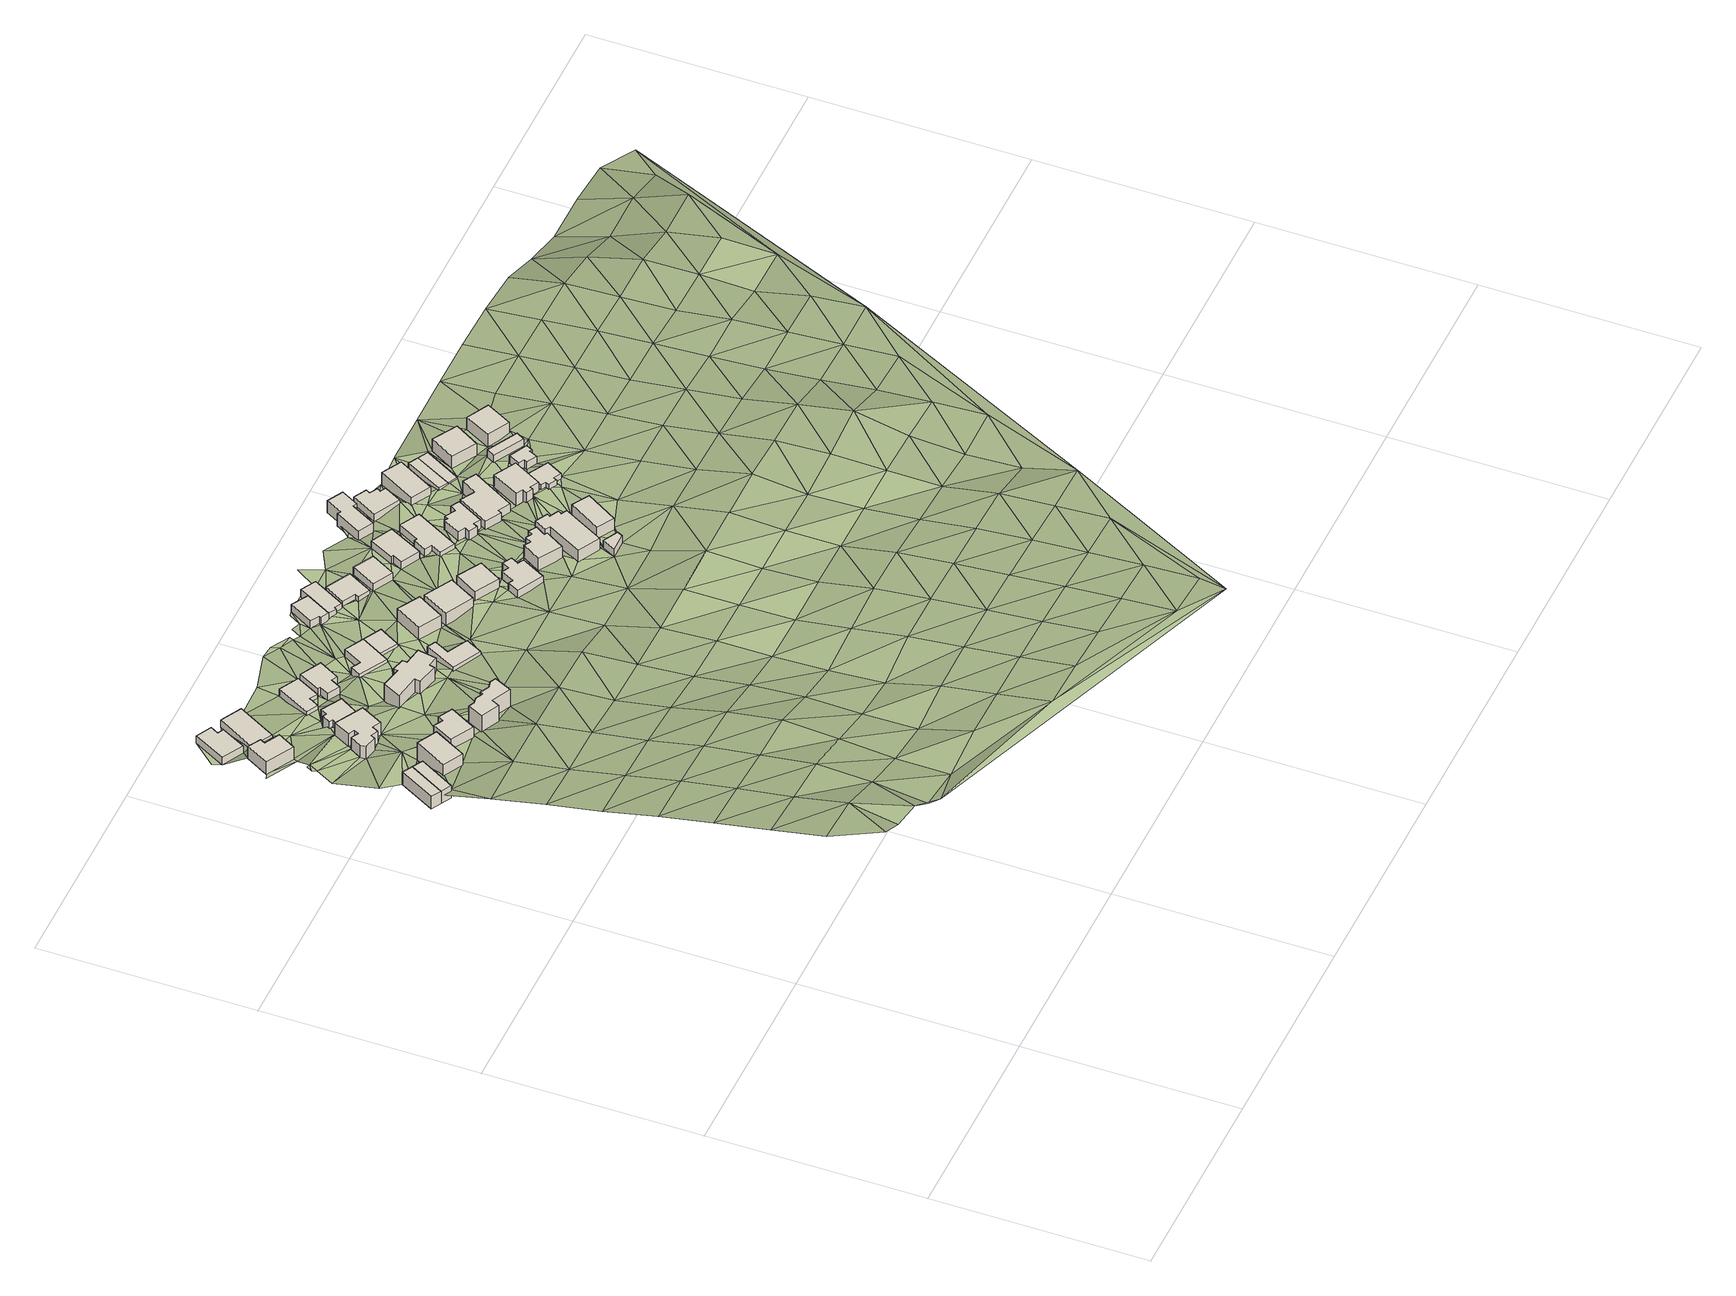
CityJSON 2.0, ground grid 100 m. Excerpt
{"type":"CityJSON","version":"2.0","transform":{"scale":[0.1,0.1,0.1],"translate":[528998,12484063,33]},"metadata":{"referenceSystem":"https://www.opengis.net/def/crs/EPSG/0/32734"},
"CityObjects":{
"building1":{"type":"Building","attributes":{"address":"University Estate Cape Town","building":"house","building:levels":2,"building_height":6.9,"plus_code":"4FRW3F63+5Q2","ground_height":89.45,"roof_height":96.35},"geometry":[{"type":"Solid","lod":"1","boundaries":[[[[0,1,2,3]],[[1,4,5,2]],[[4,6,7,5]],[[6,0,3,7]],[[3,2,5,7]],[[6,4,1,0]]]]}]},
"building2":{"type":"Building","attributes":{"address":"University Estate Cape Town","building":"house","building:levels":2,"building_height":6.9,"plus_code":"4FRW3F63+4QW","ground_height":89.45,"roof_height":96.35},"geometry":[{"type":"Solid","lod":"1","boundaries":[[[[6,8,9,7]],[[8,10,11,9]],[[10,0,3,11]],[[0,6,7,3]],[[7,9,11,3]],[[0,10,8,6]]]]}]},
"building3":{"type":"Building","attributes":{"address":"58 Rhodes Avenue University Estate Cape Town","building":"house","building:levels":3,"building_height":9.7,"plus_code":"4FRW3F63+5R5","ground_height":88.71,"roof_height":98.41},"geometry":[{"type":"Solid","lod":"1","boundaries":[[[[12,13,14,15]],[[13,16,17,14]],[[16,18,19,17]],[[18,12,15,19]],[[15,14,17,19]],[[18,16,13,12]]]]}]},
"building4":{"type":"Building","attributes":{"address":"8 Lorraine Avenue University Estate Cape Town","building":"house","building:levels":2,"building_height":6.9,"plus_code":"4FRW3F63+CQ4","ground_height":80.02,"roof_height":86.92},"geometry":[{"type":"Solid","lod":"1","boundaries":[[[[20,21,22,23]],[[21,24,25,22]],[[24,26,27,25]],[[26,28,29,27]],[[28,30,31,29]],[[30,20,23,31]],[[23,22,25,27,29,31]],[[30,28,26,24,21,20]]]]}]},
"building5":{"type":"Building","attributes":{"address":"66 Ritchie Street University Estate Cape Town","building":"house","building:levels":1,"building_height":4.1,"plus_code":"4FRW3F63+FQQ","ground_height":76.31,"roof_height":80.41},"geometry":[{"type":"Solid","lod":"1","boundaries":[[[[32,33,34,35]],[[33,36,37,34]],[[36,38,39,37]],[[38,40,41,39]],[[40,42,43,41]],[[42,32,35,43]],[[35,34,37,39,41,43]],[[42,40,38,36,33,32]]]]}]},
"building6":{"type":"Building","attributes":{"address":"60 Rhodes Avenue University Estate Cape Town","building":"house","building:levels":3,"building_height":9.7,"plus_code":"4FRW3F63+5W2","ground_height":87.97,"roof_height":97.67},"geometry":[{"type":"Solid","lod":"1","boundaries":[[[[44,45,46,47]],[[45,48,49,46]],[[48,50,51,49]],[[50,52,53,51]],[[52,54,55,53]],[[54,44,47,55]],[[47,46,49,51,53,55]],[[54,52,50,48,45,44]]]]}]},
"building7":{"type":"Building","attributes":{"address":"9 Lorraine Avenue University Estate Cape Town","building":"house","building:levels":2,"building_height":6.9,"plus_code":"4FRW3F63+7VX","ground_height":84.09,"roof_height":90.99},"geometry":[{"type":"Solid","lod":"1","boundaries":[[[[56,57,58,59]],[[57,60,61,58]],[[60,62,63,61]],[[62,64,65,63]],[[64,66,67,65]],[[66,68,69,67]],[[68,70,71,69]],[[70,72,73,71]],[[72,74,75,73]],[[74,76,77,75]],[[76,78,79,77]],[[78,80,81,79]],[[80,56,59,81]],[[59,58,61,63,65,67,69,71,73,75,77,79,81]],[[80,78,76,74,72,70,68,66,64,62,60,57,56]]]]}]},
"building8":{"type":"Building","attributes":{"address":"68 Ritchie Street University Estate Cape Town","building":"house","building:levels":1,"building_height":4.1,"plus_code":"4FRW3F63+FR9","ground_height":76.35,"roof_height":80.45},"geometry":[{"type":"Solid","lod":"1","boundaries":[[[[82,83,84,85]],[[83,86,87,84]],[[86,88,89,87]],[[88,82,85,89]],[[85,84,87,89]],[[88,86,83,82]]]]}]},
"building9":{"type":"Building","attributes":{"address":"62 Rhodes Avenue University Estate Cape Town","building":"house","building:levels":3,"building_height":9.7,"plus_code":"4FRW3F63+4X8","ground_height":91.25,"roof_height":100.95},"geometry":[{"type":"Solid","lod":"1","boundaries":[[[[90,91,92,93]],[[91,94,95,92]],[[94,96,97,95]],[[96,98,99,97]],[[98,100,101,99]],[[100,102,103,101]],[[102,104,105,103]],[[104,106,107,105]],[[106,108,109,107]],[[108,110,111,109]],[[110,112,113,111]],[[112,90,93,113]],[[93,92,95,97,99,101,103,105,107,109,111,113]],[[112,110,108,106,104,102,100,98,96,94,91,90]]]]}]},
"building10":{"type":"Building","attributes":{"address":"7 Lorraine Avenue University Estate Cape Town","building":"house","building:levels":2,"building_height":6.9,"plus_code":"4FRW3F63+8WM","ground_height":80.02,"roof_height":86.92},"geometry":[{"type":"Solid","lod":"1","boundaries":[[[[114,115,116,117]],[[115,118,119,116]],[[118,120,121,119]],[[120,122,123,121]],[[122,124,125,123]],[[124,126,127,125]],[[126,128,129,127]],[[128,114,117,129]],[[117,116,119,121,123,125,127,129]],[[128,126,124,122,120,118,115,114]]]]}]},
"building11":{"type":"Building","attributes":{"address":"70 Ritchie Street University Estate Cape Town","building":"house","building:levels":1,"building_height":4.1,"plus_code":"4FRW3F63+CX2","ground_height":77.17,"roof_height":81.27},"geometry":[{"type":"Solid","lod":"1","boundaries":[[[[130,131,132,133]],[[131,134,135,132]],[[134,136,137,135]],[[136,138,139,137]],[[138,140,141,139]],[[140,142,143,141]],[[142,130,133,143]],[[133,132,135,137,139,141,143]],[[142,140,138,136,134,131,130]]]]}]},
"building12":{"type":"Building","attributes":{"address":"49 Rhodes Avenue University Estate Cape Town","building":"house","building:levels":3,"building_height":9.7,"plus_code":"4FRW3F64+728","ground_height":84.09,"roof_height":93.79},"geometry":[{"type":"Solid","lod":"1","boundaries":[[[[144,145,146,147]],[[145,148,149,146]],[[148,150,151,149]],[[150,152,153,151]],[[152,154,155,153]],[[154,156,157,155]],[[156,158,159,157]],[[158,160,161,159]],[[160,162,163,161]],[[162,164,165,163]],[[164,166,167,165]],[[166,144,147,167]],[[147,146,149,151,153,155,157,159,161,163,165,167]],[[166,164,162,160,158,156,154,152,150,148,145,144]]]]}]},
"building13":{"type":"Building","attributes":{"address":"72 Ritchie Street University Estate Cape Town","building":"house","building:levels":1,"building_height":4.1,"plus_code":"4FRW3F64+92R","ground_height":80.23,"roof_height":84.33},"geometry":[{"type":"Solid","lod":"1","boundaries":[[[[168,169,170,171]],[[169,172,173,170]],[[172,174,175,173]],[[174,176,177,175]],[[176,178,179,177]],[[178,180,181,179]],[[180,182,183,181]],[[182,168,171,183]],[[171,170,173,175,177,179,181,183]],[[182,180,178,176,174,172,169,168]]]]}]},
"building14":{"type":"Building","attributes":{"address":"74 Ritchie Street University Estate Cape Town","building":"house","building:levels":1,"building_height":4.1,"plus_code":"4FRW3F64+83V","ground_height":80.65,"roof_height":84.75},"geometry":[{"type":"Solid","lod":"1","boundaries":[[[[184,185,186,187]],[[185,188,189,186]],[[188,190,191,189]],[[190,192,193,191]],[[192,194,195,193]],[[194,196,197,195]],[[196,184,187,197]],[[187,186,189,191,193,195,197]],[[196,194,192,190,188,185,184]]]]}]},
"building15":{"type":"Building","attributes":{"address":"University Estate Cape Town","building":"yes","building:levels":1,"building_height":4.1,"plus_code":"4FRW3F64+64F","ground_height":84.35,"roof_height":88.45},"geometry":[{"type":"Solid","lod":"1","boundaries":[[[[198,199,200,201]],[[199,202,203,200]],[[202,204,205,203]],[[204,206,207,205]],[[206,208,209,207]],[[208,198,201,209]],[[201,200,203,205,207,209]],[[208,206,204,202,199,198]]]]}]},
"building16":{"type":"Building","attributes":{"address":"76 Ritchie Street University Estate Cape Town","building":"house","building:levels":1,"building_height":4.1,"plus_code":"4FRW3F64+84M","ground_height":80.65,"roof_height":84.75},"geometry":[{"type":"Solid","lod":"1","boundaries":[[[[184,196,197,187]],[[196,210,211,197]],[[210,212,213,211]],[[212,184,187,213]],[[187,197,211,213]],[[212,210,196,184]]]]}]},
"building17":{"type":"Building","attributes":{"address":"78 Ritchie Street University Estate Cape Town","building":"house","building:levels":2,"building_height":6.9,"plus_code":"4FRW3F64+75X","ground_height":84.35,"roof_height":91.25},"geometry":[{"type":"Solid","lod":"1","boundaries":[[[[214,215,216,217]],[[215,218,219,216]],[[218,220,221,219]],[[220,214,217,221]],[[217,216,219,221]],[[220,218,215,214]]]]}]},
"building18":{"type":"Building","attributes":{"address":"87 Ritchie Street University Estate Cape Town","building":"house","building:levels":1,"building_height":4.1,"plus_code":"4FRW3F64+F57","ground_height":78.56,"roof_height":82.66},"geometry":[{"type":"Solid","lod":"1","boundaries":[[[[222,223,224,225]],[[223,226,227,224]],[[226,228,229,227]],[[228,230,231,229]],[[230,232,233,231]],[[232,222,225,233]],[[225,224,227,229,231,233]],[[232,230,228,226,223,222]]]]}]},
"building19":{"type":"Building","attributes":{"address":"80 Ritchie Street University Estate Cape Town","building":"house","building:levels":2,"building_height":6.9,"plus_code":"4FRW3F64+769","ground_height":84.35,"roof_height":91.25},"geometry":[{"type":"Solid","lod":"1","boundaries":[[[[234,235,236,237]],[[235,238,239,236]],[[238,240,241,239]],[[240,234,237,241]],[[237,236,239,241]],[[240,238,235,234]]]]}]},
"building20":{"type":"Building","attributes":{"address":"89 Ritchie Street University Estate Cape Town","building":"house","building:levels":1,"building_height":4.1,"plus_code":"4FRW3F64+F62","ground_height":78.56,"roof_height":82.66},"geometry":[{"type":"Solid","lod":"1","boundaries":[[[[222,242,243,225]],[[242,244,245,243]],[[244,246,247,245]],[[246,248,249,247]],[[248,250,251,249]],[[250,223,224,251]],[[223,222,225,224]],[[225,243,245,247,249,251,224]],[[223,250,248,246,244,242,222]]]]}]},
"building21":{"type":"Building","attributes":{"address":"91 Ritchie Street University Estate Cape Town","building":"house","building:levels":1,"building_height":4.1,"plus_code":"4FRW3F64+C6H","ground_height":78.56,"roof_height":82.66},"geometry":[{"type":"Solid","lod":"1","boundaries":[[[[252,253,254,255]],[[253,256,257,254]],[[256,258,259,257]],[[258,260,261,259]],[[260,262,263,261]],[[262,252,255,263]],[[255,254,257,259,261,263]],[[262,260,258,256,253,252]]]]}]},
"building22":{"type":"Building","attributes":{"address":"82 Ritchie Street University Estate Cape Town","building":"house","building:levels":2,"building_height":6.9,"plus_code":"4FRW3F64+68V","ground_height":84.73,"roof_height":91.63},"geometry":[{"type":"Solid","lod":"1","boundaries":[[[[264,265,266,267]],[[265,268,269,266]],[[268,270,271,269]],[[270,264,267,271]],[[267,266,269,271]],[[270,268,265,264]]]]}]},
"building23":{"type":"Building","attributes":{"address":"84 Ritchie Street University Estate Cape Town","building":"house","building:levels":1,"building_height":4.1,"plus_code":"4FRW3F64+58Q","ground_height":87.44,"roof_height":91.54},"geometry":[{"type":"Solid","lod":"1","boundaries":[[[[272,273,274,275]],[[273,276,277,274]],[[276,278,279,277]],[[278,280,281,279]],[[280,282,283,281]],[[282,284,285,283]],[[284,286,287,285]],[[286,288,289,287]],[[288,290,291,289]],[[290,272,275,291]],[[275,274,277,279,281,283,285,287,289,291]],[[290,288,286,284,282,280,278,276,273,272]]]]}]},
"building24":{"type":"Building","attributes":{"address":"93 Ritchie Street University Estate Cape Town","building":"house","building:levels":1,"building_height":4.1,"plus_code":"4FRW3F64+C75","ground_height":81.8,"roof_height":85.9},"geometry":[{"type":"Solid","lod":"1","boundaries":[[[[292,293,294,295]],[[293,296,297,294]],[[296,298,299,297]],[[298,292,295,299]],[[295,294,297,299]],[[298,296,293,292]]]]}]},
"building25":{"type":"Building","attributes":{"address":"86 Ritchie Street University Estate Cape Town","building":"house","building:levels":2,"building_height":6.9,"plus_code":"4FRW3F64+5CF","ground_height":87.44,"roof_height":94.34},"geometry":[{"type":"Solid","lod":"1","boundaries":[[[[300,301,302,303]],[[301,304,305,302]],[[304,306,307,305]],[[306,308,309,307]],[[308,310,311,309]],[[310,312,313,311]],[[312,314,315,313]],[[314,316,317,315]],[[316,318,319,317]],[[318,300,303,319]],[[303,302,305,307,309,311,313,315,317,319]],[[318,316,314,312,310,308,306,304,301,300]]]]}]},
"building26":{"type":"Building","attributes":{"address":"95 Ritchie Street University Estate Cape Town","building":"house","building:levels":1,"building_height":4.1,"plus_code":"4FRW3F64+99V","ground_height":81.8,"roof_height":85.9},"geometry":[{"type":"Solid","lod":"1","boundaries":[[[[320,321,322,323]],[[321,324,325,322]],[[324,326,327,325]],[[326,328,329,327]],[[328,330,331,329]],[[330,320,323,331]],[[323,322,325,327,329,331]],[[330,328,326,324,321,320]]]]}]},
"building27":{"type":"Building","attributes":{"address":"61A Rhodes Avenue University Estate Cape Town","building":"house","building:levels":1,"building_height":4.1,"plus_code":"4FRW3F64+3FP","ground_height":89.33,"roof_height":93.43},"geometry":[{"type":"Solid","lod":"1","boundaries":[[[[332,333,334,335]],[[333,336,337,334]],[[336,338,339,337]],[[338,332,335,339]],[[335,334,337,339]],[[338,336,333,332]]]]}]},
"building28":{"type":"Building","attributes":{"address":"88 Ritchie Street University Estate Cape Town","building":"house","building:levels":2,"building_height":6.9,"plus_code":"4FRW3F64+4FW","ground_height":87.62,"roof_height":94.52},"geometry":[{"type":"Solid","lod":"1","boundaries":[[[[340,341,342,343]],[[341,344,345,342]],[[344,346,347,345]],[[346,348,349,347]],[[348,350,351,349]],[[350,352,353,351]],[[352,354,355,353]],[[354,356,357,355]],[[356,358,359,357]],[[358,340,343,359]],[[343,342,345,347,349,351,353,355,357,359]],[[358,356,354,352,350,348,346,344,341,340]]]]}]},
"building29":{"type":"Building","attributes":{"address":"97 Ritchie Street University Estate Cape Town","building":"house","building:levels":1,"building_height":4.1,"plus_code":"4FRW3F64+9C2","ground_height":81.87,"roof_height":85.97},"geometry":[{"type":"Solid","lod":"1","boundaries":[[[[360,361,362,363]],[[361,364,365,362]],[[364,366,367,365]],[[366,368,369,367]],[[368,370,371,369]],[[370,372,373,371]],[[372,374,375,373]],[[374,360,363,375]],[[363,362,365,367,369,371,373,375]],[[374,372,370,368,366,364,361,360]]]]}]},
"building30":{"type":"Building","attributes":{"address":"99 Ritchie Street University Estate Cape Town","building":"house","building:levels":2,"building_height":6.9,"plus_code":"4FRW3F64+8F6","ground_height":81.88,"roof_height":88.78},"geometry":[{"type":"Solid","lod":"1","boundaries":[[[[376,377,378,379]],[[377,380,381,378]],[[380,382,383,381]],[[382,384,385,383]],[[384,386,387,385]],[[386,388,389,387]],[[388,390,391,389]],[[390,392,393,391]],[[392,394,395,393]],[[394,396,397,395]],[[396,398,399,397]],[[398,376,379,399]],[[379,378,381,383,385,387,389,391,393,395,397,399]],[[398,396,394,392,390,388,386,384,382,380,377,376]]]]}]},
"building31":{"type":"Building","attributes":{"address":"90 Ritchie Street University Estate Cape Town","building":"house","building:levels":2,"building_height":6.9,"plus_code":"4FRW3F64+4GG","ground_height":87.62,"roof_height":94.52},"geometry":[{"type":"Solid","lod":"1","boundaries":[[[[400,401,402,403]],[[401,404,405,402]],[[404,406,407,405]],[[406,400,403,407]],[[403,402,405,407]],[[406,404,401,400]]]]}]},
"building32":{"type":"Building","attributes":{"address":"66 Selbourne Road University Estate Cape Town","building":"house","building:levels":2,"building_height":6.9,"plus_code":"4FRW3F64+FCM","ground_height":76.51,"roof_height":83.41},"geometry":[{"type":"Solid","lod":"1","boundaries":[[[[408,409,410,411]],[[409,412,413,410]],[[412,414,415,413]],[[414,416,417,415]],[[416,418,419,417]],[[418,420,421,419]],[[420,422,423,421]],[[422,408,411,423]],[[411,410,413,415,417,419,421,423]],[[422,420,418,416,414,412,409,408]]]]}]},
"building33":{"type":"Building","attributes":{"address":"101 Ritchie Street University Estate Cape Town","building":"house","building:levels":2,"building_height":6.9,"plus_code":"4FRW3F64+7GV","ground_height":81.88,"roof_height":88.78},"geometry":[{"type":"Solid","lod":"1","boundaries":[[[[424,425,426,427]],[[425,428,429,426]],[[428,430,431,429]],[[430,432,433,431]],[[432,434,435,433]],[[434,436,437,435]],[[436,438,439,437]],[[438,424,427,439]],[[427,426,429,431,433,435,437,439]],[[438,436,434,432,430,428,425,424]]]]}]},
"building34":{"type":"Building","attributes":{"address":"68 Selbourne Road University Estate Cape Town","building":"house","building:levels":1,"building_height":4.1,"plus_code":"4FRW3F64+FF4","ground_height":78.39,"roof_height":82.49},"geometry":[{"type":"Solid","lod":"1","boundaries":[[[[440,441,442,443]],[[441,444,445,442]],[[444,446,447,445]],[[446,448,449,447]],[[448,450,451,449]],[[450,452,453,451]],[[452,454,455,453]],[[454,440,443,455]],[[443,442,445,447,449,451,453,455]],[[454,452,450,448,446,444,441,440]]]]}]},
"building35":{"type":"Building","attributes":{"address":"103 Ritchie Street University Estate Cape Town","building":"house","building:levels":2,"building_height":6.9,"plus_code":"4FRW3F64+7H8","ground_height":85.12,"roof_height":92.02},"geometry":[{"type":"Solid","lod":"1","boundaries":[[[[456,457,458,459]],[[457,460,461,458]],[[460,462,463,461]],[[462,464,465,463]],[[464,466,467,465]],[[466,468,469,467]],[[468,470,471,469]],[[470,456,459,471]],[[459,458,461,463,465,467,469,471]],[[470,468,466,464,462,460,457,456]]]]}]},
"building36":{"type":"Building","attributes":{"address":"70 Selbourne Road University Estate Cape Town","building":"house","building:levels":2,"building_height":6.9,"plus_code":"4FRW3F64+CGG","ground_height":78.08,"roof_height":84.98},"geometry":[{"type":"Solid","lod":"1","boundaries":[[[[472,473,474,475]],[[473,476,477,474]],[[476,478,479,477]],[[478,472,475,479]],[[475,474,477,479]],[[478,476,473,472]]]]}]},
"building37":{"type":"Building","attributes":{"address":"105 Ritchie Street University Estate Cape Town","building":"house","building:levels":1,"building_height":4.1,"plus_code":"4FRW3F64+6JM","ground_height":85.71,"roof_height":89.81},"geometry":[{"type":"Solid","lod":"1","boundaries":[[[[480,481,482,483]],[[481,484,485,482]],[[484,486,487,485]],[[486,488,489,487]],[[488,490,491,489]],[[490,492,493,491]],[[492,494,495,493]],[[494,480,483,495]],[[483,482,485,487,489,491,493,495]],[[494,492,490,488,486,484,481,480]]]]}]},
"building38":{"type":"Building","attributes":{"address":"72 Selbourne Road University Estate Cape Town","building":"house","building:levels":1,"building_height":4.1,"plus_code":"4FRW3F64+CH4","ground_height":78.08,"roof_height":82.18},"geometry":[{"type":"Solid","lod":"1","boundaries":[[[[496,497,498,499]],[[497,500,501,498]],[[500,502,503,501]],[[502,496,499,503]],[[499,498,501,503]],[[502,500,497,496]]]]}]},
"building39":{"type":"Building","attributes":{"address":"72A Selbourne Road University Estate Cape Town","building":"house","building:levels":1,"building_height":4.1,"plus_code":"4FRW3F64+9HX","ground_height":78.08,"roof_height":82.18},"geometry":[{"type":"Solid","lod":"1","boundaries":[[[[496,502,503,499]],[[502,504,505,503]],[[504,506,507,505]],[[506,496,499,507]],[[499,503,505,507]],[[506,504,502,496]]]]}]},
"building40":{"type":"Building","attributes":{"building":"garage","building:levels":1,"building_height":4.1,"plus_code":"4FRW3F64+7MC","ground_height":84.97,"roof_height":89.07},"geometry":[{"type":"Solid","lod":"1","boundaries":[[[[508,509,510,511]],[[509,512,513,510]],[[512,514,515,513]],[[514,516,517,515]],[[516,518,519,517]],[[518,520,521,519]],[[520,522,523,521]],[[522,508,511,523]],[[511,510,513,515,517,519,521,523]],[[522,520,518,516,514,512,509,508]]]]}]},
"building41":{"type":"Building","attributes":{"address":"74 Selbourne Road University Estate Cape Town","building":"house","building:levels":2,"building_height":6.9,"plus_code":"4FRW3F64+9JQ","ground_height":82.48,"roof_height":89.38},"geometry":[{"type":"Solid","lod":"1","boundaries":[[[[524,525,526,527]],[[525,528,529,526]],[[528,530,531,529]],[[530,524,527,531]],[[527,526,529,531]],[[530,528,525,524]]]]}]},
"building42":{"type":"Building","attributes":{"address":"Selbourne Road University Estate Cape Town","building":"garage","building:levels":1,"building_height":4.1,"plus_code":"4FRW3F64+8M7","ground_height":84.97,"roof_height":89.07},"geometry":[{"type":"Solid","lod":"1","boundaries":[[[[532,533,534,535]],[[533,536,537,534]],[[536,538,539,537]],[[538,532,535,539]],[[535,534,537,539]],[[538,536,533,532]]]]}]},
"building43":{"type":"Building","attributes":{"address":"76 Selbourne Road University Estate Cape Town","building":"house","building:levels":2,"building_height":6.9,"plus_code":"4FRW3F64+9P3","ground_height":82.69,"roof_height":89.59},"geometry":[{"type":"Solid","lod":"1","boundaries":[[[[540,541,542,543]],[[541,544,545,542]],[[544,546,547,545]],[[546,540,543,547]],[[543,542,545,547]],[[546,544,541,540]]]]}]},
"terrain1":{"type":"TINRelief","geometry":[{"type":"CompositeSurface","lod":"1","boundaries":[[[548,549,550]],[[549,551,550]],[[549,548,552]],[[553,551,554]],[[549,554,551]],[[555,549,552]],[[556,557,553]],[[554,556,553]],[[557,558,559]],[[549,555,560]],[[560,554,549]],[[556,558,557]],[[561,555,562]],[[561,560,555]],[[563,564,559]],[[556,554,565]],[[558,563,559]],[[554,560,565]],[[566,567,564]],[[558,556,568]],[[561,562,569]],[[563,566,564]],[[570,567,571]],[[560,561,569]],[[565,568,556]],[[572,571,567]],[[558,573,563]],[[567,566,572]],[[565,560,574]],[[568,573,558]],[[569,574,560]],[[575,576,571]],[[566,563,577]],[[578,575,571]],[[578,571,572]],[[579,568,565]],[[573,577,563]],[[580,1,581]],[[582,583,580]],[[574,579,565]],[[1,0,581]],[[13,0,576]],[[13,576,575]],[[562,584,569]],[[585,586,587]],[[586,583,588]],[[587,589,585]],[[573,568,590]],[[572,566,591]],[[582,580,581]],[[577,592,566]],[[593,594,595]],[[581,0,13]],[[569,596,574]],[[597,594,598]],[[582,588,583]],[[579,590,568]],[[599,578,572]],[[586,600,587]],[[594,593,598]],[[592,591,566]],[[586,588,600]],[[601,602,578]],[[603,577,573]],[[601,578,599]],[[13,602,581]],[[579,574,604]],[[33,605,36]],[[587,600,606]],[[593,587,607]],[[582,581,608]],[[590,603,573]],[[609,33,32]],[[610,599,572]],[[610,572,591]],[[605,611,612]],[[601,613,602]],[[36,605,612]],[[587,606,607]],[[581,602,613]],[[596,604,574]],[[607,598,593]],[[614,26,611]],[[596,569,584]],[[608,581,615]],[[577,616,592]],[[606,600,617]],[[615,618,608]],[[606,617,619]],[[598,620,26]],[[613,621,581]],[[590,579,622]],[[615,581,621]],[[623,612,611]],[[623,611,26]],[[603,616,577]],[[38,36,612]],[[607,620,598]],[[45,613,48]],[[579,604,622]],[[615,621,624]],[[621,613,45]],[[26,620,623]],[[610,625,599]],[[610,591,626]],[[38,612,82]],[[40,38,42]],[[620,607,627]],[[625,628,599]],[[603,590,629]],[[607,630,627]],[[591,592,631]],[[616,632,592]],[[630,607,56]],[[633,627,630]],[[621,45,634]],[[604,596,635]],[[620,627,120]],[[622,629,590]],[[628,634,45]],[[636,623,620]],[[112,626,591]],[[637,628,625]],[[638,620,120]],[[637,625,639]],[[584,635,596]],[[630,56,640]],[[631,592,632]],[[641,56,621]],[[118,638,120]],[[641,621,634]],[[603,642,616]],[[636,620,638]],[[643,628,637]],[[628,643,634]],[[112,644,626]],[[636,88,623]],[[112,591,631]],[[604,645,622]],[[637,646,643]],[[629,642,603]],[[56,647,640]],[[56,641,647]],[[635,645,604]],[[638,648,636]],[[640,647,649]],[[632,616,650]],[[648,638,649]],[[643,94,91]],[[634,651,641]],[[652,584,562]],[[641,154,647]],[[629,622,653]],[[642,650,616]],[[88,636,136]],[[634,643,654]],[[648,649,174]],[[584,655,635]],[[631,656,112]],[[649,647,176]],[[645,653,622]],[[90,112,656]],[[657,641,651]],[[91,654,643]],[[658,648,169]],[[174,169,648]],[[634,654,651]],[[649,176,174]],[[88,136,659]],[[660,647,154]],[[91,90,654]],[[172,169,174]],[[629,661,642]],[[662,631,632]],[[650,663,632]],[[647,660,176]],[[152,150,154]],[[645,635,664]],[[654,90,656]],[[653,661,629]],[[660,154,150]],[[665,651,654]],[[664,635,655]],[[662,632,663]],[[178,176,180]],[[659,136,666]],[[176,660,180]],[[650,642,667]],[[668,656,631]],[[654,656,669]],[[645,670,653]],[[671,665,654]],[[665,671,672]],[[661,667,642]],[[660,150,673]],[[673,150,148]],[[180,660,190]],[[666,168,674]],[[654,669,671]],[[645,664,670]],[[631,662,668]],[[145,144,148]],[[190,674,180]],[[659,666,675]],[[656,676,669]],[[655,584,677]],[[663,650,678]],[[148,144,673]],[[660,673,679]],[[661,653,680]],[[676,656,668]],[[667,678,650]],[[674,190,681]],[[204,671,669]],[[144,679,673]],[[666,674,682]],[[655,683,664]],[[185,190,188]],[[144,671,204]],[[653,670,680]],[[681,190,185]],[[666,682,675]],[[684,679,144]],[[667,661,685]],[[662,663,686]],[[678,687,663]],[[684,144,204]],[[688,679,684]],[[681,689,674]],[[670,664,690]],[[680,685,661]],[[689,682,674]],[[676,668,691]],[[202,692,693]],[[675,682,694]],[[668,662,686]],[[690,664,683]],[[686,663,687]],[[676,691,693]],[[218,204,202]],[[655,677,683]],[[204,218,684]],[[667,695,678]],[[232,681,185]],[[689,681,696]],[[697,694,682]],[[670,698,680]],[[677,584,652]],[[184,232,185]],[[685,695,667]],[[220,202,693]],[[689,697,682]],[[696,681,228]],[[220,218,202]],[[691,668,699]],[[691,238,693]],[[698,670,690]],[[684,218,215]],[[232,228,681]],[[684,215,700]],[[687,678,701]],[[686,699,668]],[[184,700,702]],[[693,238,220]],[[685,680,703]],[[695,701,678]],[[702,232,184]],[[704,696,705]],[[696,228,705]],[[683,706,690]],[[702,700,215]],[[703,680,698]],[[691,707,238]],[[230,228,232]],[[683,677,706]],[[699,708,691]],[[226,705,228]],[[709,220,238]],[[710,232,702]],[[685,711,695]],[[686,687,712]],[[691,708,707]],[[701,713,687]],[[702,714,710]],[[226,715,705]],[[220,709,716]],[[717,698,690]],[[711,685,703]],[[714,702,718]],[[292,702,215]],[[699,686,712]],[[718,719,714]],[[690,706,717]],[[712,687,713]],[[718,702,720]],[[215,716,292]],[[701,695,721]],[[699,722,708]],[[708,723,707]],[[718,720,724]],[[702,725,720]],[[250,226,223]],[[695,711,721]],[[256,718,724]],[[725,702,292]],[[724,720,726]],[[727,707,723]],[[703,698,728]],[[716,709,293]],[[729,722,699]],[[717,730,698]],[[723,708,731]],[[732,708,722]],[[733,709,727]],[[734,706,677]],[[735,718,256]],[[713,701,736]],[[708,732,731]],[[265,727,723]],[[737,699,712]],[[652,738,677]],[[716,293,292]],[[733,293,709]],[[737,729,699]],[[733,727,265]],[[698,730,728]],[[736,701,721]],[[731,732,739]],[[734,717,706]],[[740,711,703]],[[725,292,298]],[[677,738,734]],[[282,731,739]],[[713,741,712]],[[742,735,256]],[[725,298,743]],[[744,731,282]],[[733,330,293]],[[742,256,743]],[[745,733,265]],[[703,728,740]],[[741,713,736]],[[312,729,737]],[[280,278,282]],[[717,746,730]],[[721,711,747]],[[735,742,748]],[[278,744,282]],[[298,742,743]],[[737,712,333]],[[729,312,272]],[[330,733,320]],[[265,744,749]],[[746,717,734]],[[278,276,744]],[[293,330,326]],[[293,326,296]],[[320,733,745]],[[721,747,736]],[[750,273,272]],[[312,737,751]],[[273,750,276]],[[711,740,747]],[[712,741,752]],[[265,749,745]],[[272,312,310]],[[298,324,742]],[[328,326,330]],[[737,753,751]],[[730,754,728]],[[744,276,749]],[[752,333,712]],[[737,333,753]],[[750,272,310]],[[296,324,298]],[[276,750,310]],[[755,738,652]],[[754,730,746]],[[296,326,324]],[[310,306,276]],[[324,756,742]],[[757,741,736]],[[370,320,745]],[[306,310,308]],[[753,333,758]],[[759,370,745]],[[738,755,734]],[[728,760,740]],[[276,761,749]],[[749,762,745]],[[368,320,370]],[[753,354,751]],[[736,747,757]],[[763,276,306]],[[332,758,333]],[[336,333,752]],[[368,764,320]],[[754,760,728]],[[765,766,306]],[[354,767,751]],[[762,749,761]],[[276,763,761]],[[324,768,756]],[[746,734,755]],[[764,321,320]],[[368,366,764]],[[352,769,767]],[[332,770,758]],[[763,306,766]],[[769,352,771]],[[761,772,762]],[[767,354,352]],[[740,773,747]],[[741,774,752]],[[768,324,775]],[[770,332,776]],[[776,332,338]],[[757,777,741]],[[764,366,364]],[[766,771,350]],[[778,762,772]],[[350,771,352]],[[772,761,779]],[[775,324,780]],[[321,780,324]],[[321,764,364]],[[740,760,773]],[[340,758,770]],[[766,781,763]],[[338,336,782]],[[768,775,783]],[[336,752,774]],[[784,754,746]],[[338,782,776]],[[361,762,778]],[[340,770,776]],[[785,766,350]],[[741,777,774]],[[321,364,780]],[[786,787,763]],[[766,785,781]],[[788,757,747]],[[783,775,789]],[[786,763,781]],[[768,783,789]],[[790,350,348]],[[384,778,791]],[[350,790,785]],[[774,782,336]],[[348,346,344]],[[792,780,364]],[[778,384,361]],[[784,746,755]],[[340,776,401]],[[788,747,773]],[[340,344,341]],[[793,755,652]],[[794,760,754]],[[781,795,786]],[[361,384,380]],[[340,401,344]],[[380,384,796]],[[792,797,780]],[[798,785,790]],[[757,799,777]],[[364,361,800]],[[348,801,790]],[[364,800,792]],[[801,348,344]],[[795,802,786]],[[803,785,798]],[[773,760,794]],[[754,784,794]],[[797,792,804]],[[361,380,805]],[[798,790,806]],[[799,757,788]],[[782,774,807]],[[344,401,801]],[[380,802,795]],[[808,782,807]],[[792,440,804]],[[801,806,790]],[[361,805,809]],[[795,805,380]],[[809,800,361]],[[777,810,774]],[[806,456,798]],[[811,401,808]],[[812,788,773]],[[806,813,456]],[[801,401,814]],[[810,777,799]],[[434,805,795]],[[798,456,815]],[[805,816,809]],[[795,817,434]],[[800,809,446]],[[807,811,808]],[[814,401,811]],[[812,773,794]],[[801,818,819]],[[784,755,793]],[[774,820,807]],[[454,452,821]],[[816,805,822]],[[821,452,450]],[[822,805,434]],[[818,801,814]],[[798,815,823]],[[448,446,450]],[[824,446,809]],[[799,788,825]],[[826,818,814]],[[820,774,810]],[[826,814,827]],[[824,454,821]],[[828,811,807]],[[824,821,450]],[[450,446,824]],[[814,811,829]],[[481,818,826]],[[784,793,794]],[[822,434,830]],[[812,825,788]],[[828,829,811]],[[831,434,823]],[[832,818,481]],[[830,434,831]],[[823,815,833]],[[829,828,834]],[[497,816,822]],[[807,835,828]],[[833,815,832]],[[835,807,820]],[[836,812,794]],[[837,810,799]],[[816,497,472]],[[825,838,799]],[[481,839,832]],[[840,823,833]],[[832,841,833]],[[842,839,481]],[[823,843,831]],[[836,794,793]],[[832,839,841]],[[833,841,844]],[[823,840,843]],[[839,845,841]],[[824,472,846]],[[844,840,833]],[[837,799,838]],[[842,518,839]],[[530,528,831]],[[847,842,828]],[[528,848,831]],[[849,820,810]],[[828,835,847]],[[831,843,530]],[[846,472,497]],[[825,812,850]],[[842,847,518]],[[851,812,836]],[[846,497,496]],[[520,518,522]],[[525,848,528]],[[844,532,840]],[[518,847,522]],[[810,837,849]],[[496,848,846]],[[532,844,508]],[[852,835,820]],[[544,530,843]],[[812,851,850]],[[853,838,825]],[[508,522,854]],[[522,847,854]],[[533,544,843]],[[530,544,855]],[[508,854,532]],[[835,852,847]],[[820,849,852]],[[793,856,836]],[[532,854,533]],[[846,848,857]],[[848,525,857]],[[825,850,853]],[[858,544,533]],[[837,838,859]],[[855,544,541]],[[858,533,854]],[[857,525,855]],[[856,851,836]],[[837,859,849]],[[860,854,847]],[[859,838,853]],[[852,861,847]],[[857,855,541]],[[854,860,858]],[[862,850,851]],[[847,861,860]],[[857,541,540]],[[540,858,860]],[[850,862,853]],[[852,849,863]],[[851,856,862]],[[859,864,849]],[[863,861,852]],[[849,864,863]],[[540,865,857]],[[540,860,866]],[[867,859,853]],[[862,868,853]],[[865,540,866]],[[861,869,860]],[[867,853,868]],[[870,861,863]],[[856,793,871]],[[872,864,859]],[[861,870,869]],[[652,873,793]],[[862,856,874]],[[866,860,875]],[[859,867,872]],[[876,863,864]],[[868,862,874]],[[866,875,865]],[[875,860,869]],[[864,872,876]],[[877,870,863]],[[867,868,878]],[[863,876,877]],[[879,865,875]],[[867,878,872]],[[869,870,880]],[[874,878,868]],[[874,856,871]],[[870,877,880]],[[872,881,876]],[[882,875,869]],[[878,881,872]],[[882,869,880]],[[876,883,877]],[[884,879,875]],[[881,883,876]],[[871,878,874]],[[875,882,884]],[[880,877,885]],[[883,886,877]],[[887,881,878]],[[877,886,885]],[[882,880,888]],[[878,871,887]],[[883,881,889]],[[882,888,884]],[[880,885,888]],[[881,887,889]],[[890,886,883]],[[873,871,793]],[[883,889,890]],[[888,891,884]],[[886,892,885]],[[871,893,887]],[[886,890,892]],[[894,888,885]],[[893,889,887]],[[894,885,892]],[[889,893,890]],[[895,891,888]],[[888,894,895]],[[892,890,896]],[[893,897,890]],[[890,897,896]],[[894,892,898]],[[894,898,895]],[[892,896,898]],[[897,893,899]],[[871,873,893]],[[900,895,898]],[[899,896,897]],[[898,896,901]],[[900,898,901]],[[899,901,896]],[[893,902,899]],[[901,903,900]],[[902,901,899]],[[873,902,893]],[[904,903,901]],[[901,902,904]],[[902,873,904]]]}]}
},
"vertices":[
[146,2780,407],[100,2805,407],[100,2805,476],[146,2780,476],[8,2638,407],[8,2638,476],[53,2612,407],[53,2612,476],
[101,2586,407],[101,2586,476],[195,2753,407],[195,2753,476],
[360,2759,400],[268,2808,400],[268,2808,497],[360,2759,497],[185,2656,400],[185,2656,497],[277,2607,400],[277,2607,497],
[95,3495,313],[35,3388,313],[35,3388,382],[95,3495,382],[163,3317,313],[163,3317,382],[210,3401,313],[210,3401,382],[140,3439,313],[140,3439,382],[153,3462,313],[153,3462,382],
[136,3744,276],[55,3593,276],[55,3593,317],[136,3744,317],[154,3540,276],[154,3540,317],[215,3654,276],[215,3654,317],[187,3668,276],[187,3668,317],[208,3706,276],[208,3706,317],
[520,2754,392],[454,2790,392],[454,2790,489],[520,2754,489],[440,2764,392],[440,2764,489],[399,2787,392],[399,2787,489],[345,2690,392],[345,2690,489],[452,2631,392],[452,2631,489],
[452,3127,354],[322,3200,354],[322,3200,423],[452,3127,423],[281,3120,354],[281,3120,423],[310,3107,354],[310,3107,423],[300,3085,354],[300,3085,423],[268,3103,354],[268,3103,423],[237,3049,354],[237,3049,423],[239,3024,354],[239,3024,423],[299,3011,354],[299,3011,423],[310,3031,354],[310,3031,423],[342,3014,354],[342,3014,423],[359,3044,354],[359,3044,423],[397,3023,354],[397,3023,423],
[264,3687,276],[165,3508,276],[165,3508,317],[264,3687,317],[262,3455,276],[262,3455,317],[361,3634,276],[361,3634,317],
[727,2645,425],[701,2658,425],[701,2658,522],[727,2645,522],[669,2651,425],[669,2651,522],[626,2672,425],[626,2672,522],[619,2659,425],[619,2659,522],[586,2676,425],[586,2676,522],[558,2671,425],[558,2671,522],[530,2685,425],[530,2685,522],[494,2612,425],[494,2612,522],[581,2570,425],[581,2570,522],[599,2607,425],[599,2607,522],[688,2564,425],[688,2564,522],
[510,3246,313],[417,3300,313],[417,3300,382],[510,3246,382],[399,3269,313],[399,3269,382],[383,3278,313],[383,3278,382],[360,3239,313],[360,3239,382],[375,3231,313],[375,3231,382],[359,3203,313],[359,3203,382],[453,3149,313],[453,3149,382],
[553,3371,284],[607,3472,284],[607,3472,325],[553,3371,325],[613,3482,284],[613,3482,325],[524,3530,284],[524,3530,325],[438,3372,284],[438,3372,325],[491,3344,284],[491,3344,325],[517,3391,284],[517,3391,325],
[835,3037,354],[750,3051,354],[750,3051,451],[835,3037,451],[752,3073,354],[752,3073,451],[691,3088,354],[691,3088,451],[688,3067,354],[688,3067,451],[591,3088,354],[591,3088,451],[548,3004,354],[548,3004,451],[667,2982,354],[667,2982,451],[661,2956,354],[661,2956,451],[764,2934,354],[764,2934,451],[769,2958,354],[769,2958,451],[819,2948,354],[819,2948,451],
[607,3472,315],[553,3371,315],[553,3371,356],[607,3472,356],[565,3363,315],[565,3363,356],[543,3322,315],[543,3322,356],[599,3291,315],[599,3291,356],[624,3337,315],[624,3337,356],[652,3323,315],[652,3323,356],[705,3419,315],[705,3419,356],
[901,3309,319],[814,3357,319],[814,3357,360],[901,3309,360],[763,3267,319],[763,3267,360],[722,3290,319],[722,3290,360],[695,3242,319],[695,3242,360],[824,3171,319],[824,3171,360],[846,3211,319],[846,3211,360],
[1020,2893,356],[926,2942,356],[926,2942,397],[1020,2893,397],[962,3011,356],[962,3011,397],[923,3031,356],[923,3031,397],[846,2883,356],[846,2883,397],[979,2815,356],[979,2815,397],
[928,3166,319],[928,3166,360],[984,3264,319],[984,3264,360],
[1164,3164,356],[1062,3223,356],[1062,3223,425],[1164,3164,425],[989,3097,356],[989,3097,425],[1091,3038,356],[1091,3038,425],
[1013,3510,298],[1079,3630,298],[1079,3630,339],[1013,3510,339],[1003,3674,298],[1003,3674,339],[939,3563,298],[939,3563,339],[980,3540,298],[980,3540,339],[974,3531,298],[974,3531,339],
[1309,3080,356],[1181,3151,356],[1181,3151,425],[1309,3080,425],[1111,3027,356],[1111,3027,425],[1239,2956,356],[1239,2956,425],
[1046,3491,298],[1046,3491,339],[1054,3500,298],[1054,3500,339],[1087,3482,298],[1087,3482,339],[1171,3634,298],[1171,3634,339],[1102,3672,298],[1102,3672,339],
[1205,3405,298],[1268,3520,298],[1268,3520,339],[1205,3405,339],[1155,3581,298],[1155,3581,339],[1102,3483,298],[1102,3483,339],[1158,3452,298],[1158,3452,339],[1149,3435,298],[1149,3435,339],
[1446,3005,360],[1335,3070,360],[1335,3070,429],[1446,3005,429],[1273,2964,360],[1273,2964,429],[1385,2900,360],[1385,2900,429],
[1531,2850,387],[1504,2865,387],[1504,2865,428],[1531,2850,428],[1523,2901,387],[1523,2901,428],[1480,2924,387],[1480,2924,428],[1462,2889,387],[1462,2889,428],[1431,2906,387],[1431,2906,428],[1398,2844,387],[1398,2844,428],[1377,2855,387],[1377,2855,428],[1349,2802,387],[1349,2802,428],[1470,2738,387],[1470,2738,428],
[1215,3394,331],[1308,3344,331],[1308,3344,372],[1215,3394,372],[1370,3457,331],[1370,3457,372],[1277,3508,331],[1277,3508,372],
[1708,2865,387],[1672,2887,387],[1672,2887,456],[1708,2865,456],[1660,2866,387],[1660,2866,456],[1633,2882,387],[1633,2882,456],[1616,2853,387],[1616,2853,456],[1586,2871,387],[1586,2871,456],[1534,2785,387],[1534,2785,456],[1639,2722,387],[1639,2722,456],[1692,2810,387],[1692,2810,456],[1679,2818,387],[1679,2818,456],
[1470,3291,331],[1552,3450,331],[1552,3450,372],[1470,3291,372],[1453,3501,331],[1453,3501,372],[1395,3388,331],[1395,3388,372],[1405,3383,331],[1405,3383,372],[1381,3336,331],[1381,3336,372],
[1747,2582,406],[1713,2518,406],[1713,2518,447],[1747,2582,447],[1803,2521,406],[1803,2521,447],[1816,2546,406],[1816,2546,447],
[1847,2786,389],[1821,2800,389],[1821,2800,458],[1847,2786,458],[1830,2817,389],[1830,2817,458],[1789,2838,389],[1789,2838,458],[1796,2852,389],[1796,2852,458],[1738,2883,389],[1738,2883,458],[1706,2824,389],[1706,2824,458],[1728,2812,389],[1728,2812,458],[1639,2650,389],[1639,2650,458],[1742,2595,389],[1742,2595,458],
[1566,3172,331],[1679,3379,331],[1679,3379,372],[1566,3172,372],[1588,3429,331],[1588,3429,372],[1534,3331,331],[1534,3331,372],[1523,3337,331],[1523,3337,372],[1490,3276,331],[1490,3276,372],[1523,3258,331],[1523,3258,372],[1497,3210,331],[1497,3210,372],
[1715,3118,331],[1785,3243,331],[1785,3243,400],[1715,3118,400],[1745,3265,331],[1745,3265,400],[1729,3237,331],[1729,3237,400],[1679,3265,331],[1679,3265,400],[1670,3248,331],[1670,3248,400],[1656,3256,331],[1656,3256,400],[1612,3176,331],[1612,3176,400],[1644,3159,331],[1644,3159,400],[1632,3138,331],[1632,3138,400],[1672,3116,331],[1672,3116,400],[1683,3136,331],[1683,3136,400],
[1966,2735,389],[1888,2781,389],[1888,2781,458],[1966,2735,458],[1798,2632,389],[1798,2632,458],[1876,2586,389],[1876,2586,458],
[1581,3544,278],[1645,3661,278],[1645,3661,347],[1581,3544,347],[1663,3651,278],[1663,3651,347],[1708,3732,278],[1708,3732,347],[1635,3772,278],[1635,3772,347],[1593,3695,278],[1593,3695,347],[1577,3704,278],[1577,3704,347],[1510,3583,278],[1510,3583,347],
[1714,3097,331],[1787,3056,331],[1787,3056,400],[1714,3097,400],[1797,3073,331],[1797,3073,400],[1852,3042,331],[1852,3042,400],[1966,3242,331],[1966,3242,400],[1905,3276,331],[1905,3276,400],[1864,3205,331],[1864,3205,400],[1798,3243,331],[1798,3243,400],
[1706,3683,297],[1640,3564,297],[1640,3564,338],[1706,3683,338],[1761,3499,297],[1761,3499,338],[1806,3581,297],[1806,3581,338],[1781,3595,297],[1781,3595,338],[1790,3612,297],[1790,3612,338],[1754,3632,297],[1754,3632,338],[1765,3651,297],[1765,3651,338],
[1886,3030,364],[1917,3013,364],[1917,3013,433],[1886,3030,433],[1906,2993,364],[1906,2993,433],[1938,2976,364],[1938,2976,433],[1946,2990,364],[1946,2990,433],[1985,2968,364],[1985,2968,433],[2059,3102,364],[2059,3102,433],[1957,3158,364],[1957,3158,433],
[1954,3572,293],[1863,3623,293],[1863,3623,362],[1954,3572,362],[1767,3451,293],[1767,3451,362],[1858,3400,293],[1858,3400,362],
[2133,2988,370],[2037,3041,370],[2037,3041,411],[2133,2988,411],[1995,2965,370],[1995,2965,411],[2018,2952,370],[2018,2952,411],[2009,2935,370],[2009,2935,411],[2047,2914,370],[2047,2914,411],[2056,2930,370],[2056,2930,411],[2091,2911,370],[2091,2911,411],
[2031,3529,293],[1986,3553,293],[1986,3553,334],[2031,3529,334],[1893,3380,293],[1893,3380,334],[1938,3356,293],[1938,3356,334],
[1983,3333,293],[1983,3333,334],[2077,3504,293],[2077,3504,334],
[2203,3113,362],[2119,3155,362],[2119,3155,403],[2203,3113,403],[2091,3101,362],[2091,3101,403],[2116,3088,362],[2116,3088,403],[2109,3074,362],[2109,3074,403],[2158,3049,362],[2158,3049,403],[2177,3087,362],[2177,3087,403],[2187,3082,362],[2187,3082,403],
[2200,3423,338],[2088,3488,338],[2088,3488,406],[2200,3423,406],[2021,3373,338],[2021,3373,406],[2132,3308,338],[2132,3308,406],
[2236,3139,362],[2257,3178,362],[2257,3178,403],[2236,3139,403],[2117,3254,362],[2117,3254,403],[2096,3215,362],[2096,3215,403],
[2364,3350,340],[2261,3405,340],[2261,3405,409],[2364,3350,409],[2196,3285,340],[2196,3285,409],[2300,3230,340],[2300,3230,409],
[151,660,854],[289,880,820],[40,880,845],[40,1130,794],[283,658,782],[40,1385,744],[289,1130,766],[413,639,782],[289,1385,723],[40,1635,692],[289,1635,679],[40,1885,631],[538,880,726],[538,630,693],[583,592,693],[289,1885,619],[40,2135,583],[538,1130,739],[289,2135,567],[40,2385,526],[538,1385,699],[787,630,642],[53,2612,455],[101,2586,455],[289,2385,521],[538,1635,660],[787,880,642],[185,2656,445],[195,2753,445],[538,1885,605],[277,2607,445],[787,1130,664],[40,2885,407],[289,2885,400],[239,3024,357],[41,3095,360],[1286,380,714],[78,3201,360],[87,3180,360],[110,3223,360],[237,3049,357],[93,3228,360],[787,1385,681],[538,2385,520],[538,2135,560],[153,3297,315],[40,3385,315],[10,3378,315],[1037,630,671],[35,3388,315],[163,3317,315],[452,2631,441],[268,3103,357],[345,2690,445],[360,2759,445],[787,1635,639],[1037,880,595],[95,3495,315],[281,3120,357],[322,3200,357],[299,3011,357],[40,3635,276],[494,2612,441],[153,3462,315],[165,3508,315],[399,2787,400],[140,3439,315],[342,3014,357],[787,1885,576],[300,3085,357],[310,3031,357],[310,3107,357],[289,3385,313],[397,3023,357],[1037,1130,591],[262,3455,313],[359,3044,357],[530,2685,441],[581,2570,441],[360,3239,357],[520,2754,441],[1037,1385,597],[359,3203,357],[787,2385,512],[787,2135,528],[375,3231,357],[538,2885,392],[1286,630,668],[438,3372,315],[586,2676,441],[417,3300,315],[558,2671,441],[453,3149,354],[548,3004,392],[1037,1635,575],[626,2672,441],[599,2607,441],[1286,880,624],[619,2659,441],[538,3135,354],[491,3344,315],[510,3246,354],[1037,1885,537],[661,2956,392],[2259,2,646],[1286,1130,553],[787,2885,387],[1535,380,700],[787,2635,425],[667,2982,387],[517,3391,315],[538,3635,284],[695,3242,354],[1286,1385,533],[1037,2385,497],[1037,2135,514],[1535,630,663],[764,2934,387],[613,3482,315],[1286,1635,524],[1037,2635,419],[846,2883,387],[1535,880,630],[819,2948,387],[769,2958,387],[787,3135,354],[705,3419,319],[711,3679,291],[979,2815,390],[2033,130,669],[1286,1885,522],[824,3171,354],[1535,1130,599],[787,3385,319],[787,3635,291],[1784,380,677],[928,3166,356],[1535,1385,556],[1286,2385,433],[1286,2135,507],[846,3211,354],[852,3604,291],[1784,630,649],[1037,2885,390],[926,2942,390],[1020,2893,390],[776,3673,291],[1535,1635,515],[884,3585,291],[863,3624,291],[1784,880,624],[1286,2635,419],[984,3264,323],[1535,1885,511],[1037,3385,323],[1784,1130,597],[912,3633,291],[946,3613,298],[2033,380,653],[1239,2956,389],[1286,2885,389],[1181,3151,360],[1013,3510,323],[1784,1385,566],[1535,2385,427],[1535,2135,509],[1046,3491,323],[978,3669,298],[1164,3164,360],[2033,630,631],[1087,3482,323],[1054,3500,323],[1149,3435,323],[1784,1635,515],[1349,2802,389],[1273,2964,389],[1102,3483,323],[1205,3405,331],[1158,3452,323],[1309,3080,360],[2033,1130,583],[1470,2738,405],[2033,880,609],[1385,2900,389],[1377,2855,389],[1286,3135,360],[2282,380,627],[1171,3634,304],[1784,1885,503],[1535,2635,405],[2282,130,639],[1398,2844,389],[2033,1385,557],[1784,2135,512],[1286,3635,304],[1268,3520,304],[1446,3005,387],[1497,3210,360],[2282,630,609],[2033,1635,505],[1242,3743,304],[1535,3135,360],[1535,2885,387],[1639,2722,405],[1784,2385,427],[1639,2650,405],[2282,880,591],[2531,630,586],[1387,3688,304],[2033,1885,504],[1742,2595,406],[1523,3258,360],[2282,1130,567],[1632,3138,360],[1566,3172,360],[1672,3116,364],[1535,3385,331],[1660,2866,389],[1672,2887,389],[1692,2810,389],[1504,3625,304],[1679,2818,389],[1784,2635,406],[1708,2865,389],[1612,3176,360],[2282,1385,529],[2033,2385,464],[1510,3583,304],[1798,2632,406],[2033,2135,516],[1656,3256,360],[1644,3159,360],[1581,3544,304],[1714,3097,364],[1876,2586,406],[1535,3635,304],[2531,880,568],[1787,3056,364],[1715,3118,364],[1683,3136,364],[2282,1635,503],[1577,3704,304],[1784,2885,389],[1670,3248,364],[1640,3564,304],[2780,880,556],[2531,1130,551],[1798,3243,364],[1729,3237,364],[1645,3661,304],[1852,3042,364],[2282,1885,492],[1761,3499,331],[1938,2976,395],[1785,3243,364],[1797,3073,364],[1663,3651,297],[1784,3385,331],[1906,2993,389],[2033,2635,410],[1966,2735,410],[1767,3451,331],[2282,2135,519],[2033,2885,395],[2531,1385,500],[1917,3013,370],[2009,2935,395],[1957,3158,370],[1858,3400,331],[1864,3205,364],[1985,2968,395],[1946,2990,395],[2282,2385,458],[1784,3635,297],[1893,3380,331],[1966,3242,370],[1863,3623,297],[2531,1635,502],[1995,2965,395],[2018,2952,395],[2091,2911,395],[2047,2914,395],[1938,3356,338],[1983,3333,338],[2059,3102,370],[2033,3135,370],[2056,2930,395],[2282,2635,415],[2780,1130,480],[2531,2135,494],[2531,1885,508],[2109,3074,370],[2096,3215,370],[2091,3101,370],[2133,2988,395],[2117,3254,370],[2119,3155,370],[2116,3088,370],[2033,3635,293],[2282,2885,388],[2077,3504,338],[2531,2385,445],[2780,1635,482],[2780,1385,468],[2531,2635,403],[2780,1885,536],[2282,3135,362],[2200,3423,340],[3030,1385,475],[2282,3635,294],[2300,3230,362],[2780,2135,484],[2531,3135,351],[2531,2885,378],[3030,1635,459],[2780,2635,392],[2780,2385,425],[2531,3635,298],[2531,3385,317],[3030,2135,408],[3030,1885,439],[2780,3135,339],[2780,2885,358],[3528,2135,390],[3030,2385,381],[4417,3533,18],[3279,1885,413],[2780,3385,316],[3030,2635,364],[3030,2885,348],[3279,2135,394],[2780,3635,292],[3030,3135,329],[3279,2385,375],[3030,3385,304],[3279,2635,358],[3030,3635,277],[3279,3135,307],[3279,2885,321],[3528,2385,365],[3279,3385,295],[3528,2635,301],[3528,2885,310],[3279,3635,241],[3528,3135,304],[3777,2635,296],[3528,3385,232],[3528,3635,130],[3777,3135,247],[3777,2885,300],[3777,3385,131],[4026,3135,244],[3777,3635,39],[4026,3385,134],[4275,3385,51],[4026,3635,38],[4275,3635,1]
]}
